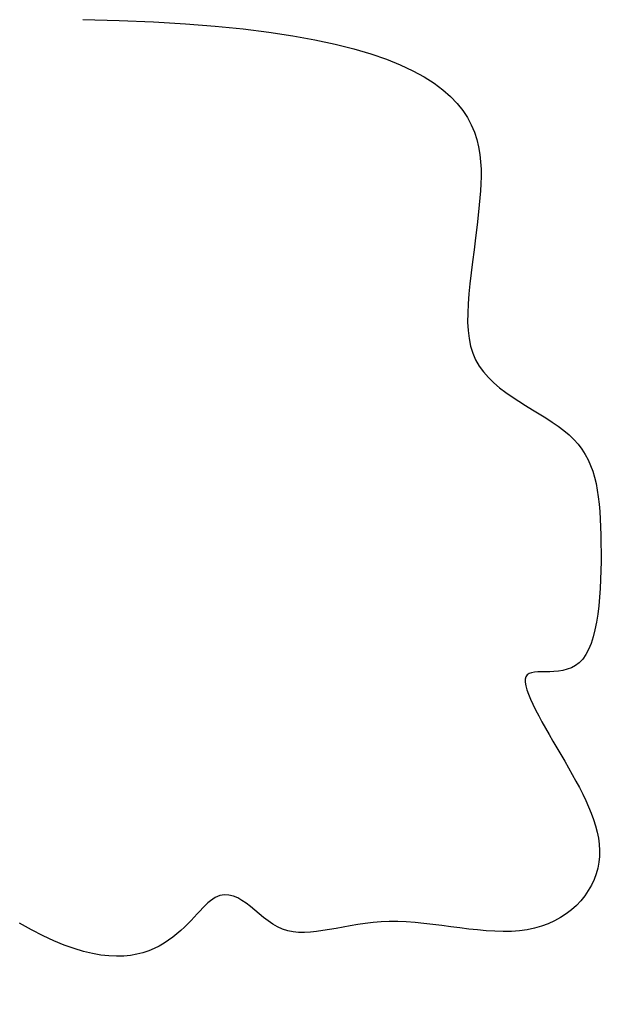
# Model space of a CAD drawing. Header units: inches. Extents: x 25 to 31.5, y 19.7 to 30.5.
import ezdxf

# ---------------------------------------------------------------- set-up
doc = ezdxf.new("R2010")
doc.units = ezdxf.units.IN
doc.header["$MEASUREMENT"] = 0
doc.layers.add('DXF test', color=18, linetype='Continuous', true_color=0x000000)

msp = doc.modelspace()

# ---------------------------------------------------------------- linework, layer by layer
at = {"layer": 'DXF test', "color": 2}
msp.add_open_spline([(25.706, 30.537), (30.135, 30.462), (30.185, 28.322), (29.687, 26.581), (31.329, 26.033), (31.454, 24.988), (31.404, 23.073), (30.284, 23.57), (31.056, 22.326), (31.653, 21.206), (30.757, 20.236), (28.991, 20.759), (27.821, 20.186), (27.199, 21.455), (26.452, 19.706), (25.01, 20.56)], degree=3, dxfattribs=at)

doc.saveas('drawing.dxf')
